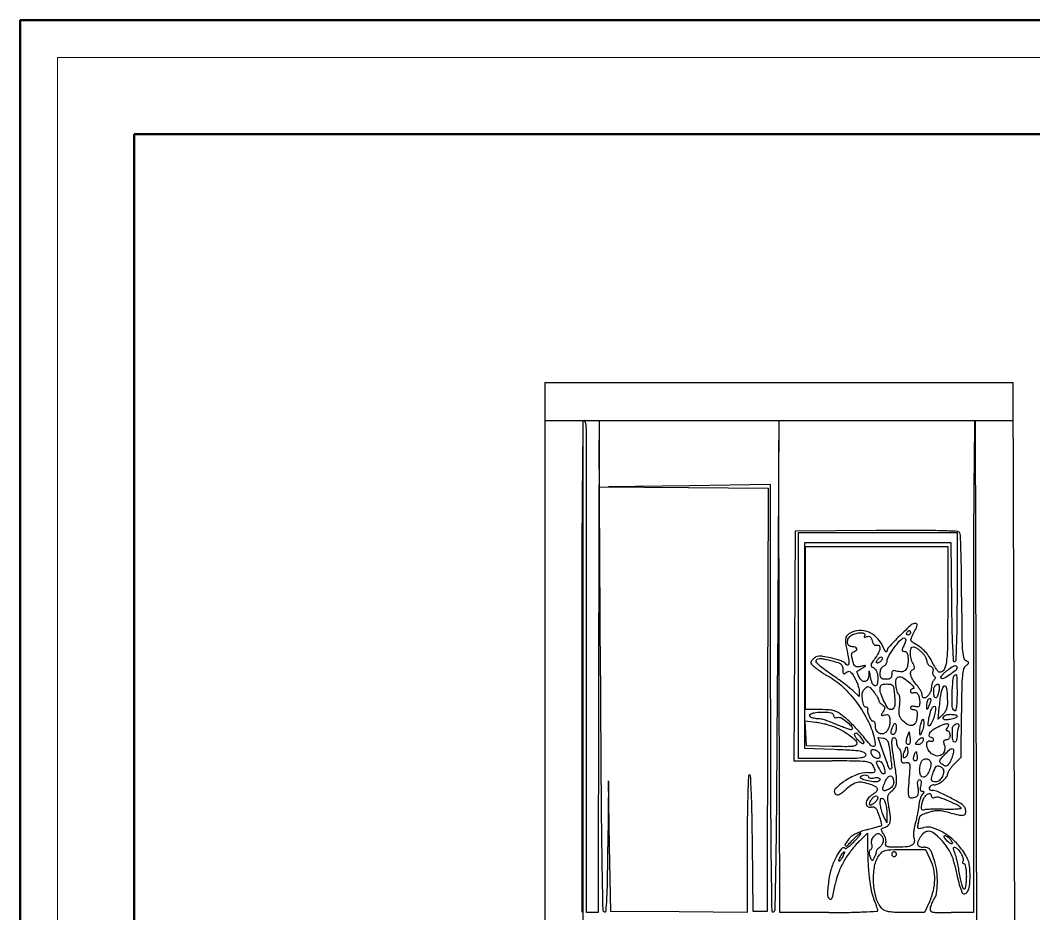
# Model space of a CAD drawing. Header units: inches. Extents: x -279 to 561, y -345 to 342.
# Drawn here: x -228.46 to -223.13, y -297.66 to -292.97 of the extents above; entities that cross this region are included whole.
import ezdxf

# ---------------------------------------------------------------- set-up
doc = ezdxf.new("R2010")
doc.units = ezdxf.units.IN
doc.header["$LTSCALE"] = 0.5
doc.header["$MEASUREMENT"] = 0
doc.layers.add('CADER', color=7, linetype='Continuous')
doc.layers.add('G-ANNO-HLIN', color=5, linetype='Continuous', lineweight=50)

msp = doc.modelspace()

# ---------------------------------------------------------------- linework, layer by layer
at = {"linetype": 'Continuous'}
for p, q in [((-225.6968, -294.8727), (-225.6968, -300.5857)), ((-225.6968, -294.8727), (-223.2346, -294.8727)), ((-223.2352, -294.8727), (-223.219, -300.3857)), ((-225.6968, -295.0727), (-223.2346, -295.0727)), ((-225.4968, -295.0778), (-225.4968, -300.3857)), ((-223.4346, -295.0727), (-223.419, -300.3857))]:
    msp.add_line(p, q, dxfattribs=at)
for p, q in [((-225.4111, -295.0727), (-225.4143, -296.4172)), ((-224.4666, -295.0727), (-224.4733, -296.4131)), ((-225.4051, -296.4131), (-225.4113, -295.1761)), ((-224.4641, -296.4172), (-224.4671, -295.1761)), ((-224.9361, -295.4151), (-225.3621, -295.4212)), ((-224.5102, -295.409), (-224.9361, -295.4151)), ((-224.5102, -296.5347), (-224.5102, -295.409)), ((-225.4101, -295.4208), (-224.9422, -295.4244)), ((-224.9422, -295.4244), (-224.5223, -295.4277)), ((-224.5223, -295.4277), (-224.5254, -296.5399)), ((-224.3815, -295.6541), (-224.3846, -296.2578)), ((-223.9533, -295.6509), (-224.3815, -295.6541)), ((-224.3846, -296.2578), (-224.3878, -296.8615)), ((-225.5031, -296.3645), (-225.5031, -297.6572)), ((-223.4437, -296.3651), (-223.4437, -297.6583)), ((-225.4788, -297.6583), (-225.4786, -296.4172)), ((-225.4143, -296.4172), (-225.4173, -297.6583)), ((-224.4611, -297.6583), (-224.4641, -296.4172)), ((-224.5254, -296.5399), (-224.5286, -297.6522)), ((-223.5073, -296.8412), (-223.506, -296.6093)), ((-223.543, -296.8768), (-223.5073, -296.8412)), ((-224.3878, -296.8615), (-224.1859, -296.8615)), ((-225.3627, -296.9657), (-225.3655, -297.313)), ((-225.3563, -297.309), (-225.3627, -296.9657)), ((-224.0412, -297.2812), (-223.9999, -297.2412)), ((-223.9999, -297.2412), (-223.9997, -297.3118)), ((-225.3499, -297.6522), (-225.3563, -297.309)), ((-224.6328, -297.2969), (-224.6328, -297.6587)), ((-224.6021, -297.6522), (-224.6054, -297.2936)), ((-224.9913, -297.6554), (-225.3499, -297.6522)), ((-224.6328, -297.6587), (-224.9913, -297.6554)), ((-224.5653, -297.6522), (-224.6021, -297.6522)), ((-224.5286, -297.6522), (-224.5653, -297.6522)), ((-225.448, -297.6583), (-225.4788, -297.6583)), ((-225.4173, -297.6583), (-225.448, -297.6583)), ((-224.2037, -297.6583), (-224.4611, -297.6583)), ((-223.4437, -297.6583), (-223.561, -297.6583))]:
    msp.add_line(p, q)
for points in [[(-223.5295, -295.9966, -0.002743), (-223.5303, -296.137, -0.006016), (-223.5328, -296.2445, -0.002041), (-223.5362, -296.3312, -0.248437), (-223.5416, -296.3404, -0.566637), (-223.5473, -296.3375, -0.003171), (-223.5514, -296.2641, -0.007136), (-223.5548, -296.1673, -0.002673), (-223.5569, -296.0316), (-223.5602, -295.7154), (-223.9463, -295.7154), (-224.3324, -295.7154), (-224.3324, -296.2548), (-224.3324, -296.7941), (-224.1732, -296.8002, -0.003629), (-224.0826, -296.8044, -0.028585), (-224.0408, -296.809, -0.072248), (-224.0189, -296.8161, -0.235735), (-224.0099, -296.8278, -0.31918), (-224.0152, -296.8395, -0.10075), (-224.0344, -296.8459, -0.028073), (-224.0771, -296.8487, -0.002507), (-224.1844, -296.8493), (-224.3631, -296.8493), (-224.3631, -296.2548), (-224.3631, -295.6602), (-223.9463, -295.6602), (-223.5295, -295.6602)], [(-223.5786, -296.0501, -0.002674), (-223.5797, -296.2564, -0.02778), (-223.5853, -296.341, -0.088036), (-223.5977, -296.3816, -0.284498), (-223.6209, -296.3956, -0.208235), (-223.6272, -296.3927, -0.026248), (-223.637, -296.3808, -0.027261), (-223.6476, -296.3646, -0.019445), (-223.6577, -296.3455, 0.033251), (-223.6757, -296.3135, 0.045905), (-223.6962, -296.2878, 0.043006), (-223.722, -296.265, 0.024787), (-223.7566, -296.2421, -0.052177), (-223.7682, -296.2334, -0.202735), (-223.7718, -296.2254, -0.114205), (-223.7696, -296.2144, -0.012047), (-223.758, -296.1906, 0.007631), (-223.7433, -296.1611, 0.072124), (-223.7391, -296.1476, 0.271436), (-223.7416, -296.1411, 0.168911), (-223.7496, -296.1383, 0.189224), (-223.7707, -296.1466, 0.007707), (-223.8308, -296.2041, 0.007968), (-223.8889, -296.2634, 0.178549), (-223.8983, -296.2851, -0.27835), (-223.9004, -296.2881, -0.321156), (-223.9037, -296.2875, -0.067413), (-223.9092, -296.2799, -0.018977), (-223.9155, -296.2669, 0.076221), (-223.9453, -296.22, 0.094432), (-223.986, -296.1882, 0.104236), (-224.0322, -296.1755, 0.113732), (-224.0781, -296.1832, 0.063634), (-224.1038, -296.1979, 0.174387), (-224.115, -296.2151, 0.101073), (-224.1159, -296.2418, 0.014224), (-224.1049, -296.2962, -0.022868), (-224.0985, -296.3314, -0.087046), (-224.0994, -296.3536, -0.457092), (-224.1064, -296.3574, -0.166744), (-224.1164, -296.3492, 0.145294), (-224.1239, -296.3425, 0.020015), (-224.1435, -296.3342, 0.021582), (-224.1681, -296.3262, 0.016742), (-224.1954, -296.3195, 0.009977), (-224.2354, -296.3119, 0.058045), (-224.2568, -296.3108, 0.105446), (-224.2717, -296.315, 0.075166), (-224.2857, -296.3253, 0.04377), (-224.2964, -296.3382, 0.231645), (-224.2978, -296.347, 0.138439), (-224.2918, -296.3563, 0.013175), (-224.2707, -296.3738, 0.010716), (-224.2551, -296.3856, 0.008216), (-224.2375, -296.3978, 0.008319), (-224.2208, -296.4087, 0.019438), (-224.2078, -296.4161, -0.071101), (-224.1297, -296.4722, -0.043398), (-224.0548, -296.5577, -0.043145), (-223.9952, -296.6558, -0.065724), (-223.9631, -296.7501, -0.058137), (-223.9607, -296.7791, -0.484629), (-223.9699, -296.7858, -0.14579), (-223.9886, -296.7741, -0.015166), (-224.022, -296.7338, 0.016676), (-224.042, -296.7099, 0.009893), (-224.0673, -296.6826, 0.009895), (-224.0936, -296.6565, 0.016773), (-224.1168, -296.6357, 0.021304), (-224.1494, -296.6107, 0.072043), (-224.1733, -296.5987, 0.065385), (-224.2009, -296.5933, 0.015489), (-224.2478, -296.5919), (-224.3263, -296.5919), (-224.3263, -296.1628), (-224.3263, -295.7338), (-223.9524, -295.7338), (-223.5786, -295.7338)], [(-224.015, -296.2017, 0.058906), (-224.0178, -296.2076, 0.355738), (-224.0166, -296.2105, 0.198101), (-224.0124, -296.2111, 0.026516), (-224.0036, -296.2082, -0.092099), (-223.9939, -296.2064, -0.167176), (-223.9863, -296.2091, -0.12459), (-223.9805, -296.2166, -0.041413), (-223.976, -296.2299, 0.045613), (-223.9717, -296.2419, 0.099469), (-223.966, -296.2499, 0.14087), (-223.9591, -296.2533, 0.139038), (-223.9513, -296.2526, -0.298469), (-223.9391, -296.2553, -0.234199), (-223.9348, -296.2685, -0.084729), (-223.943, -296.2939, -0.038849), (-223.9615, -296.3236, 0.010704), (-223.9777, -296.3465, 0.117981), (-223.9817, -296.357, 0.241989), (-223.9789, -296.3646, 0.058809), (-223.9677, -296.3727, -0.101475), (-223.9585, -296.3807, -0.071928), (-223.9517, -296.3926, -0.058145), (-223.9476, -296.4085, -0.034148), (-223.9463, -296.428, -0.057172), (-223.9499, -296.4592, -0.413099), (-223.9615, -296.4664, -0.25519), (-223.9751, -296.4544, -0.041996), (-223.9845, -296.4193, 0.001532), (-223.9894, -296.3929, 0.165569), (-223.9911, -296.3898, 0.626904), (-223.9926, -296.3904, 0.003148), (-223.9937, -296.4111, -0.096509), (-223.9994, -296.4342, -0.250131), (-224.0126, -296.4442, -0.228276), (-224.0294, -296.4391, -0.085051), (-224.0449, -296.4192, -0.016571), (-224.0499, -296.4092, -0.025751), (-224.0534, -296.4002, -0.023317), (-224.0555, -296.3929, -0.287869), (-224.0546, -296.3904, -0.026218), (-224.0518, -296.3884, -0.002187), (-224.0445, -296.3837, -0.002911), (-224.0357, -296.3782, -0.002243), (-224.026, -296.3722, 0.004258), (-224.0108, -296.3629, 0.500266), (-224.0106, -296.3609, 0.23493), (-224.0136, -296.3601, 0.002502), (-224.0348, -296.3644, -0.040081), (-224.0537, -296.3669, -0.174794), (-224.0643, -296.3636, -0.143873), (-224.0716, -296.3539, -0.024401), (-224.0786, -296.3315, -0.019984), (-224.083, -296.3119, -0.077014), (-224.0833, -296.2995, -0.146381), (-224.0799, -296.2918, -0.156366), (-224.0729, -296.2876, 0.111982), (-224.06, -296.2812, 0.305395), (-224.0572, -296.2719, 0.234839), (-224.065, -296.2637, 0.087294), (-224.0811, -296.2609, -0.194585), (-224.098, -296.2541, -0.190064), (-224.1056, -296.2373, -0.149405), (-224.1004, -296.2166, -0.125889), (-224.0842, -296.2006, -0.069876), (-224.0602, -296.1908, -0.066166), (-224.034, -296.1877, -0.123183), (-224.0175, -296.1921, -0.428166)], [(-223.7992, -296.2249, -0.063338), (-223.8001, -296.2315, -0.019816), (-223.8029, -296.2411, -0.01945), (-223.807, -296.2517, -0.020338), (-223.8119, -296.2617, 0.024808), (-223.8177, -296.2739, 0.1627), (-223.8181, -296.2805, 0.26886), (-223.8145, -296.2842, 0.06691), (-223.8058, -296.2854, -0.166388), (-223.7971, -296.2884, -0.134723), (-223.7912, -296.2962, -0.073107), (-223.7879, -296.3105, -0.020931), (-223.787, -296.3331, -0.058429), (-223.7907, -296.3655, -0.154079), (-223.8026, -296.3853, -0.17764), (-223.8223, -296.393, -0.082674), (-223.85, -296.3891, 0.054877), (-223.861, -296.3868, 0.192191), (-223.8678, -296.3889, 0.179631), (-223.8716, -296.3952, 0.047134), (-223.8728, -296.4072, -0.070304), (-223.8745, -296.4192, -0.1509), (-223.8795, -296.4269, -0.128598), (-223.8887, -296.4312, -0.044874), (-223.9034, -296.4325, -0.045625), (-223.919, -296.4311, -0.153505), (-223.928, -296.4263, -0.151722), (-223.9326, -296.4173, -0.044245), (-223.9341, -296.4015, -0.055002), (-223.9327, -296.3891, -0.057561), (-223.9287, -296.3775, -0.06413), (-223.9227, -296.3684, -0.125259), (-223.9157, -296.3634, 0.089693), (-223.9086, -296.3591, 0.066609), (-223.9027, -296.3522, 0.065485), (-223.8987, -296.3439, 0.079911), (-223.8973, -296.3354, -0.104707), (-223.8949, -296.3241, -0.020501), (-223.8857, -296.3055, -0.020939), (-223.873, -296.2843, -0.018061), (-223.8579, -296.2631, -0.014495), (-223.8316, -296.231, -0.070217), (-223.8139, -296.2155, -0.300985), (-223.8042, -296.2156, -0.249621)], [(-223.7747, -296.1873, -0.105053), (-223.7757, -296.192, -0.099167), (-223.7785, -296.196, -0.09642), (-223.7827, -296.1987, -0.093332), (-223.7877, -296.1996, -0.108972), (-223.792, -296.1986, -0.182303), (-223.7946, -296.196, -0.161196), (-223.795, -296.192, -0.082592), (-223.7931, -296.1873, -0.029505), (-223.7898, -296.1827, -0.035638), (-223.7861, -296.1787, -0.038439), (-223.7827, -296.1759, -0.151918), (-223.7801, -296.1751, -0.210953), (-223.778, -296.176, -0.081139), (-223.7763, -296.1787, -0.061769), (-223.7751, -296.1827, -0.042167)], [(-223.7173, -296.2875, -0.035453), (-223.7064, -296.2993, -0.034633), (-223.6972, -296.3126, -0.036701), (-223.6909, -296.3253, -0.097718), (-223.6889, -296.3353, 0.084652), (-223.6874, -296.3439, 0.066148), (-223.6831, -296.3524, 0.066158), (-223.6767, -296.3594, 0.084735), (-223.6692, -296.3639, -0.08779), (-223.6622, -296.3681, -0.097329), (-223.6573, -296.3744, -0.102103), (-223.6553, -296.3818, -0.106762), (-223.6564, -296.3893, 0.073213), (-223.6581, -296.3967, 0.075104), (-223.6575, -296.4043, 0.081796), (-223.6549, -296.4107, 0.116773), (-223.6505, -296.4151, -0.088431), (-223.6456, -296.4195, -0.174135), (-223.644, -296.4243, -0.140218), (-223.6458, -296.4299, -0.050781), (-223.651, -296.4363, 0.07595), (-223.6562, -296.4433, 0.038383), (-223.6605, -296.4533, 0.037001), (-223.6634, -296.4646, 0.045228), (-223.6644, -296.4754, -0.084941), (-223.6676, -296.4944, -0.069912), (-223.6771, -296.5127, -0.076569), (-223.6901, -296.526, -0.163169), (-223.7036, -296.5306, -0.173049), (-223.7073, -296.5292, -0.093601), (-223.7105, -296.5254, -0.073954), (-223.7127, -296.5198, -0.054252), (-223.7134, -296.5131, 0.105371), (-223.7153, -296.5041, 0.024333), (-223.7224, -296.4901, 0.02408), (-223.7323, -296.4745, 0.021493), (-223.7441, -296.4593, -0.037273), (-223.7638, -296.4319, -0.085584), (-223.7732, -296.4083, -0.150548), (-223.7717, -296.3911, -0.218459), (-223.7607, -296.3808, 0.129867), (-223.755, -296.3771, 0.185192), (-223.7528, -296.3715, 0.099357), (-223.7545, -296.363, 0.023822), (-223.7607, -296.35, -0.066279), (-223.7709, -296.3228, -0.058183), (-223.7742, -296.2926, -0.071317), (-223.7707, -296.2687, -0.331448), (-223.7602, -296.2609, -0.112596), (-223.7527, -296.2626, -0.026854), (-223.7416, -296.2687, -0.026266), (-223.7292, -296.2773, -0.02332)], [(-224.1846, -296.3359, -0.017884), (-224.155, -296.3445, -0.091713), (-224.1401, -296.3527, -0.148345), (-224.1327, -296.3636, -0.074558), (-224.1302, -296.3803, 0.017198), (-224.1296, -296.3967, 0.196927), (-224.1268, -296.4024, 0.32613), (-224.1218, -296.4029, 0.039012), (-224.1123, -296.3961, -0.105007), (-224.102, -296.3907, -0.208154), (-224.093, -296.392, -0.102495), (-224.0834, -296.4009, -0.017022), (-224.0694, -296.4222, -0.028148), (-224.0599, -296.4401, -0.02388), (-224.0518, -296.4599, -0.024567), (-224.0462, -296.4787, -0.059985), (-224.0444, -296.493), (-224.0444, -296.5229), (-224.0781, -296.4915, 0.017619), (-224.0954, -296.4765, 0.006591), (-224.1207, -296.4567, 0.006521), (-224.1489, -296.4357, 0.007859), (-224.1759, -296.4168, -0.008533), (-224.2253, -296.3822, -0.031379), (-224.2546, -296.3578, -0.055023), (-224.2695, -296.3404, -0.359906), (-224.2685, -296.3298, -0.130782), (-224.259, -296.3242, -0.084731), (-224.2462, -296.323, -0.03784), (-224.2255, -296.3261, -0.005624)], [(-223.9274, -296.3336, -0.0641), (-223.9315, -296.3386, -0.051744), (-223.937, -296.3429, -0.053409), (-223.9429, -296.3457, -0.085443), (-223.9485, -296.3467, -0.176123), (-223.9526, -296.3452, -0.256649), (-223.954, -296.3417, -0.110288), (-223.9518, -296.3359, -0.030483), (-223.9461, -296.328, -0.055352), (-223.9345, -296.3169, -0.241841), (-223.9255, -296.3152, -0.400869), (-223.9221, -296.3211, -0.076926)], [(-223.5295, -296.3704, -0.223086), (-223.5366, -296.3854, -0.024966), (-223.5675, -296.4085, -0.023314), (-223.6003, -296.4285, -0.334077), (-223.613, -296.4266, -0.315779), (-223.6139, -296.4214, -0.049202), (-223.6082, -296.4119, -0.039884), (-223.5982, -296.4005, -0.024067), (-223.5847, -296.3886, -0.014968), (-223.5587, -296.369, -0.074522), (-223.5424, -296.3608, -0.245986), (-223.5336, -296.3622, -0.235314)], [(-223.7784, -296.4505, -0.021402), (-223.7663, -296.4622, -0.051802), (-223.7587, -296.472, -0.128635), (-223.7567, -296.4783, -0.419982), (-223.7594, -296.4811, 0.086797), (-223.7652, -296.4823, 0.092057), (-223.7702, -296.4854, 0.097456), (-223.7735, -296.4899, 0.111309), (-223.7747, -296.4951, 0.147775), (-223.7733, -296.4997, 0.152599), (-223.7696, -296.5027, 0.117411), (-223.764, -296.5035, 0.069392), (-223.7573, -296.502, -0.205775), (-223.7448, -296.5025, -0.15295), (-223.7345, -296.5121, -0.089842), (-223.7278, -296.531, -0.040005), (-223.7257, -296.5575, -0.052221), (-223.7269, -296.5693, -0.180633), (-223.731, -296.5757, -0.177498), (-223.7382, -296.5779, -0.050137), (-223.7502, -296.576, 0.040966), (-223.7596, -296.5744, 0.070464), (-223.7675, -296.5748, 0.106581), (-223.7728, -296.577, 0.24384), (-223.7747, -296.5807, 0.168393), (-223.7732, -296.585, 0.094801), (-223.7691, -296.5886, 0.075519), (-223.7629, -296.591, 0.056035), (-223.7555, -296.5919, -0.135908), (-223.7468, -296.5943, -0.167145), (-223.7415, -296.6007, -0.092264), (-223.7393, -296.6124, -0.024097), (-223.7402, -296.6316, -0.084116), (-223.748, -296.6606, -0.217565), (-223.7641, -296.6744, -0.19853), (-223.7862, -296.6719, -0.070949), (-223.8122, -296.6524, -0.047036), (-223.8256, -296.6362, -0.089896), (-223.8325, -296.6207, -0.072035), (-223.8343, -296.6016, -0.02184), (-223.8316, -296.5725, 0.019822), (-223.8296, -296.5517, 0.028083), (-223.8296, -296.5331, 0.027325), (-223.8312, -296.5184, 0.216433), (-223.8349, -296.5128, -0.153013), (-223.8394, -296.5077, -0.026163), (-223.8439, -296.4956, -0.026418), (-223.8479, -296.4802, -0.020849), (-223.8506, -296.4633, -0.080329), (-223.8492, -296.4326, -0.306947), (-223.8362, -296.4199, -0.188577), (-223.8129, -296.4245, -0.037789)], [(-223.5295, -296.5068, -0.008832), (-223.5303, -296.5485, -0.024571), (-223.5327, -296.5777, -0.03484), (-223.5365, -296.5959, -0.499027), (-223.5418, -296.598, -0.252281), (-223.5551, -296.5748, -0.017929), (-223.5546, -296.4978, -0.016813), (-223.5487, -296.4215, -0.382285), (-223.5336, -296.408, -0.400218), (-223.532, -296.4096, -0.001671), (-223.5307, -296.437, -0.006458), (-223.5298, -296.4689, -0.003876)], [(-223.9645, -296.5017, -0.014837), (-223.9552, -296.5149, -0.018202), (-223.9473, -296.5278, -0.016863), (-223.9416, -296.539, -0.111593), (-223.9402, -296.5451, 0.126452), (-223.9389, -296.5501, 0.046367), (-223.9348, -296.5561, 0.042281), (-223.9288, -296.5622, 0.039234), (-223.9218, -296.5674, -0.060586), (-223.9132, -296.5743, -0.167595), (-223.9099, -296.5813, -0.133391), (-223.9113, -296.5898, -0.033089), (-223.918, -296.6024, 0.013602), (-223.9259, -296.616, 0.252136), (-223.9259, -296.6208, 0.32607), (-223.9221, -296.6227, 0.019518), (-223.9088, -296.6197, -0.056351), (-223.8977, -296.6181, -0.154755), (-223.8902, -296.6203, -0.165629), (-223.8856, -296.6262, -0.066929), (-223.8836, -296.6364, -0.02551), (-223.8832, -296.6622, -0.059126), (-223.8863, -296.6814, -0.071794), (-223.8932, -296.6969, -0.056022), (-223.9047, -296.7114, -0.167203), (-223.9217, -296.7197, -0.177206), (-223.9398, -296.7155, -0.143681), (-223.9536, -296.6993, -0.10568), (-223.9586, -296.6762, 0.047701), (-223.9594, -296.6674, 0.067693), (-223.9619, -296.6599, 0.087863), (-223.9656, -296.6549, 0.192119), (-223.97, -296.6531, -0.262145), (-223.9792, -296.648, -0.03449), (-223.9899, -296.6272, -0.03778), (-223.9978, -296.6044, -0.129366), (-223.9978, -296.5888, 0.124107), (-223.9977, -296.5853, 0.133544), (-223.9994, -296.5823, 0.117927), (-224.0025, -296.5803, 0.083842), (-224.0066, -296.5796, -0.317543), (-224.0189, -296.5709, -0.050831), (-224.0263, -296.5407, -0.050029), (-224.0275, -296.5075, -0.158952), (-224.0194, -296.4872, -0.050606), (-224.0055, -296.4735, -0.238095), (-223.9949, -296.4712, -0.149969), (-223.9834, -296.4783, -0.018024)], [(-223.8586, -296.512, -0.011782), (-223.8563, -296.5539, -0.066648), (-223.8585, -296.5761, -0.161103), (-223.8655, -296.5874, -0.176272), (-223.8776, -296.5919, -0.251861), (-223.8925, -296.5839, -0.028192), (-223.9125, -296.5495, -0.033503), (-223.929, -296.5111, -0.084494), (-223.9341, -296.4811, -0.083239), (-223.9321, -296.4695, -0.162076), (-223.9265, -296.4622, -0.116471), (-223.916, -296.4582, -0.033036), (-223.8985, -296.457, -0.043795), (-223.8778, -296.4588, -0.194277), (-223.8676, -296.4652, -0.123913), (-223.8622, -296.4787, -0.01392)], [(-223.625, -296.4938, -0.027258), (-223.6278, -296.5079, -0.04044), (-223.632, -296.5198, -0.047041), (-223.6367, -296.5282, -0.246404), (-223.6412, -296.5306, -0.349591), (-223.6489, -296.5245, -0.046123), (-223.6519, -296.5024, -0.045714), (-223.6507, -296.4787, -0.162371), (-223.6439, -296.4652, -0.090364), (-223.6331, -296.4577, -0.367968), (-223.6261, -296.4598, -0.157424), (-223.6229, -296.4711, -0.026634)], [(-223.6028, -296.6161), (-223.6282, -296.6415), (-223.6227, -296.583, -0.015562), (-223.6131, -296.5058, -0.097976), (-223.5995, -296.4688, -0.664946), (-223.5879, -296.4706, -0.0496), (-223.5812, -296.5147, -0.012718), (-223.5802, -296.5563, -0.052252), (-223.5829, -296.5813, -0.080748), (-223.5899, -296.5994, -0.063444)], [(-223.6756, -296.5686, -0.003275), (-223.6832, -296.5872, -0.22385), (-223.6856, -296.5895, -0.486584), (-223.6874, -296.5882, -0.006314), (-223.6881, -296.5724, -0.029905), (-223.6878, -296.5621, -0.031707), (-223.6863, -296.552, -0.033456), (-223.6838, -296.5436, -0.10935), (-223.6807, -296.5387, -0.130092), (-223.6727, -296.5341, -0.443236), (-223.6682, -296.5369, -0.113243), (-223.6688, -296.5489, -0.024839)], [(-223.6521, -296.6347, -0.019666), (-223.6582, -296.6511, -0.028827), (-223.665, -296.665, -0.028205), (-223.6716, -296.6753, -0.240825), (-223.6763, -296.6777, -0.446601), (-223.682, -296.6713, -0.01925), (-223.677, -296.6378, -0.026614), (-223.6685, -296.6027, -0.065305), (-223.6576, -296.5786, -0.242983), (-223.6487, -296.5732, -0.404097), (-223.6425, -296.5785, -0.073637), (-223.6437, -296.6028, -0.030808)], [(-224.1792, -296.6214, 0.118509), (-224.1776, -296.6279, 0.153681), (-224.1733, -296.6324, 0.123418), (-224.1664, -296.6341, 0.063485), (-224.1575, -296.6329, -0.203557), (-224.1376, -296.6358, -0.039641), (-224.1075, -296.6576, -0.040624), (-224.0827, -296.6825, -0.390117), (-224.0833, -296.6962, -0.270308), (-224.0884, -296.6975, -0.010227), (-224.1082, -296.6916, -0.015953), (-224.1321, -296.683, -0.010269), (-224.1593, -296.6717, 0.01119), (-224.1877, -296.6599, 0.012799), (-224.2153, -296.6499, 0.011986), (-224.239, -296.6427, 0.06823), (-224.2521, -296.6409, -0.027324), (-224.2625, -296.6403, -0.017154), (-224.2745, -296.6386, -0.017211), (-224.2862, -296.6361, -0.029932), (-224.2957, -296.6331, -0.261316), (-224.3035, -296.6236, -0.346095), (-224.2985, -296.6141, -0.076663), (-224.2714, -296.6067, -0.027596), (-224.2313, -296.6043, -0.019014), (-224.2072, -296.6051, -0.061044), (-224.1915, -296.6082, -0.112351), (-224.1825, -296.6136, -0.204519)], [(-223.7122, -296.7029, -0.002686), (-223.7202, -296.7227, -0.235684), (-223.7225, -296.7247, -0.475815), (-223.7242, -296.7234, -0.004817), (-223.7249, -296.7062, -0.029109), (-223.7245, -296.6944, -0.018912), (-223.7228, -296.6809, -0.019025), (-223.7202, -296.6677, -0.033968), (-223.7168, -296.6572, -0.010469), (-223.7118, -296.6451, -0.228888), (-223.7089, -296.6427, -0.406466), (-223.7065, -296.6441, -0.020167), (-223.7041, -296.6539, -0.064779), (-223.7035, -296.6633, -0.026025), (-223.7049, -296.6762, -0.025223), (-223.7079, -296.6901, -0.029103)], [(-223.5295, -296.6272, -0.246404), (-223.5319, -296.6318, -0.047041), (-223.5403, -296.6365, -0.04044), (-223.5522, -296.6406, -0.027258), (-223.5663, -296.6435, -0.026634), (-223.589, -296.6456, -0.157424), (-223.6003, -296.6424, -0.367968), (-223.6024, -296.6353, -0.090364), (-223.5949, -296.6245, -0.162371), (-223.5814, -296.6178, -0.045714), (-223.5577, -296.6166, -0.046123), (-223.5356, -296.6196, -0.349591)], [(-224.174, -296.6826, -0.027163), (-224.1296, -296.7041, -0.035052), (-224.0915, -296.7287, -0.037133), (-224.064, -296.7527, -0.196933), (-224.0566, -296.7708, -0.30418), (-224.0627, -296.78, -0.07015), (-224.0816, -296.7848, -0.029444), (-224.1173, -296.7866, -0.00454), (-224.1884, -296.7853), (-224.3202, -296.7819), (-224.3239, -296.7161), (-224.3277, -296.6504), (-224.2735, -296.6571, -0.019713), (-224.2494, -296.661, -0.01269), (-224.2219, -296.6673, -0.012757), (-224.1953, -296.6749, -0.023327)], [(-223.8533, -296.7098, -0.064943), (-223.8568, -296.7163, -0.095737), (-223.8615, -296.7208, -0.122423), (-223.8667, -296.7225, -0.158688), (-223.8715, -296.7213, -0.203552), (-223.875, -296.7164, -0.073497), (-223.8756, -296.7078, -0.055321), (-223.8734, -296.6966, -0.033648), (-223.8685, -296.6839, -0.016045), (-223.8616, -296.6701, -0.127777), (-223.8567, -296.6649, -0.411756), (-223.853, -296.6658, -0.08984), (-223.8503, -296.6724, -0.045329), (-223.8492, -296.681, -0.027877), (-223.8495, -296.6912, -0.027831), (-223.8508, -296.7014, -0.043938)], [(-223.5786, -296.6838, 0.024942), (-223.5849, -296.6923, 0.128583), (-223.5868, -296.6978, 0.300026), (-223.5851, -296.7009, 0.122183), (-223.5801, -296.7022, -0.173281), (-223.5748, -296.7041, -0.093538), (-223.5704, -296.7094, -0.073876), (-223.5673, -296.7173, -0.054166), (-223.5663, -296.7267, -0.071853), (-223.5677, -296.7365, -0.097797), (-223.5718, -296.7443, -0.110377), (-223.5782, -296.7494, -0.114041), (-223.586, -296.7512, 0.076446), (-223.5942, -296.7525, 0.184145), (-223.5989, -296.7562, 0.16675), (-223.6002, -296.7624, 0.060743), (-223.598, -296.7713, -0.135573), (-223.5947, -296.8055, -0.208744), (-223.6108, -296.83, -0.208512), (-223.6397, -296.8347, -0.135361), (-223.6696, -296.8178, -0.091727), (-223.6838, -296.7972, -0.101703), (-223.689, -296.7736, -0.191754), (-223.6833, -296.7586, -0.307552), (-223.6705, -296.7556, 0.055937), (-223.6635, -296.7575, 0.100118), (-223.6575, -296.7571, 0.147206), (-223.6536, -296.7548, 0.184534), (-223.6521, -296.7508, 0.102345), (-223.6531, -296.7463, 0.098664), (-223.6557, -296.7424, 0.097132), (-223.6597, -296.7399, 0.095827), (-223.6644, -296.739, -0.283205), (-223.6749, -296.7324, -0.240484), (-223.6749, -296.7191, -0.09964), (-223.6602, -296.7009, -0.059675), (-223.6368, -296.6856, -0.019488), (-223.6018, -296.67, -0.087467), (-223.58, -296.6655, -0.430878), (-223.5739, -296.6715, -0.168376)], [(-223.5221, -296.6848, 0.037334), (-223.525, -296.6943, 0.016637), (-223.5274, -296.7072, 0.016361), (-223.529, -296.7211, 0.021293), (-223.5295, -296.7338, -0.03946), (-223.5304, -296.7452, -0.058656), (-223.5331, -296.7548, -0.077138), (-223.5371, -296.7613, -0.22119), (-223.5418, -296.7635, -0.368378), (-223.5504, -296.7561, -0.028398), (-223.5538, -296.7234, -0.030871), (-223.5532, -296.6895, -0.178711), (-223.5459, -296.6736, -0.090692), (-223.535, -296.666, -0.219506), (-223.5254, -296.6661, -0.265583), (-223.5205, -296.6731, -0.11504)], [(-224.0369, -296.7359, -0.024098), (-224.0222, -296.7574, -0.225534), (-224.021, -296.7683, -0.489725), (-224.0275, -296.7705, -0.037624), (-224.0444, -296.7573, -0.035581), (-224.0593, -296.7418, -0.080748), (-224.0676, -296.7277, -0.195926), (-224.0674, -296.7186, -0.300475), (-224.061, -296.7144, -0.155757), (-224.057, -296.7157, -0.027186), (-224.0507, -296.7207, -0.027231), (-224.0437, -296.7277, -0.021457)], [(-223.8818, -296.8186, -0.003426), (-223.8726, -296.8956, -0.340781), (-223.8779, -296.9044, -0.418234), (-223.8862, -296.9007, -0.003761), (-223.9118, -296.8302), (-223.9447, -296.7375), (-223.9179, -296.7413, -0.112809), (-223.9036, -296.7468, -0.136738), (-223.8943, -296.7576, -0.066501), (-223.8879, -296.778, -0.011158)], [(-223.8482, -296.7627, 0.046881), (-223.8473, -296.7724, 0.046318), (-223.8446, -296.7818, 0.050262), (-223.8407, -296.7895, 0.111412), (-223.836, -296.7941, -0.149842), (-223.8313, -296.7995, -0.039183), (-223.8273, -296.8105, -0.036208), (-223.8246, -296.8243, -0.030225), (-223.8237, -296.8392, 0.021864), (-223.8228, -296.8594, 0.14737), (-223.8192, -296.8685, 0.231876), (-223.812, -296.8719, 0.060691), (-223.799, -296.8702, -0.141518), (-223.7857, -296.8705, -0.277452), (-223.7789, -296.8782, -0.062461), (-223.7777, -296.8989, -0.003837), (-223.7824, -296.9607, 0.008093), (-223.7867, -297.0252, 0.109368), (-223.7828, -297.0484, 0.3232), (-223.7707, -297.056, 0.075614), (-223.746, -297.0506, 0.126908), (-223.7378, -297.0448, 0.117044), (-223.7332, -297.0356, 0.074172), (-223.732, -297.0218, 0.024538), (-223.7343, -297.0015, -0.022419), (-223.7365, -296.9833, -0.060888), (-223.7358, -296.9703, -0.109846), (-223.7326, -296.9625, -0.245016), (-223.727, -296.9596, -0.203371), (-223.7217, -296.9618, -0.141495), (-223.7187, -296.9677, -0.081051), (-223.7182, -296.9772, -0.032115), (-223.7206, -296.9902, 0.031264), (-223.7231, -297.0037, 0.089668), (-223.7226, -297.0132, 0.159465), (-223.7191, -297.0187, 0.177178), (-223.7132, -297.0209, -0.06661), (-223.7066, -297.0218, -0.324471), (-223.7044, -297.0245, -0.165881), (-223.7058, -297.0294, -0.021234), (-223.7124, -297.038, 0.07178), (-223.7181, -297.0474, 0.025616), (-223.7236, -297.0622, 0.024797), (-223.728, -297.0793, 0.026795), (-223.7306, -297.0963, -0.016821), (-223.7332, -297.1158, -0.007787), (-223.7378, -297.141, -0.007703), (-223.7434, -297.1673, -0.010623), (-223.7494, -297.1907, 0.017911), (-223.7545, -297.2124, 0.020555), (-223.7578, -297.2334, 0.020158), (-223.7592, -297.2513, 0.100588), (-223.7575, -297.2612, -0.115359), (-223.7541, -297.2862, -0.226615), (-223.7641, -297.3031, -0.120717), (-223.7904, -297.3125, -0.026468), (-223.8386, -297.3151, -0.007583), (-223.8798, -297.3145, -0.066651), (-223.8977, -297.3115, -0.232413), (-223.9045, -297.3051, -0.183836), (-223.9044, -297.295, 0.100027), (-223.9028, -297.2852, 0.046632), (-223.9044, -297.2725, 0.04365), (-223.9087, -297.259, 0.04673), (-223.9152, -297.2467, -0.015615), (-223.9256, -297.2297, -0.163863), (-223.9271, -297.2218, -0.249424), (-223.9232, -297.2163, -0.038425), (-223.9105, -297.2112, 0.10824), (-223.8913, -297.2001, 0.154625), (-223.8815, -297.1832, 0.083135), (-223.88, -297.1556, 0.016641), (-223.8872, -297.1067, -0.010712), (-223.8935, -297.0674, -0.075193), (-223.8933, -297.0481, -0.131718), (-223.8872, -297.0347, -0.059428), (-223.8732, -297.0212, 0.094087), (-223.8556, -297.0018, 0.11462), (-223.8478, -296.9786, 0.054294), (-223.8484, -296.9421, 0.007702), (-223.8589, -296.8677, -0.004515), (-223.8692, -296.7977, -0.031066), (-223.8717, -296.7631, -0.0821), (-223.869, -296.7451, -0.324689), (-223.8605, -296.739, -0.186414), (-223.8558, -296.7408, -0.089706), (-223.8518, -296.7459, -0.069539), (-223.8491, -296.7536, -0.049547)], [(-223.7798, -296.7727, -0.229376), (-223.7883, -296.7757, -0.29236), (-223.7946, -296.7705, -0.111582), (-223.796, -296.7557, -0.051336), (-223.7916, -296.7368), (-223.7817, -296.7083), (-223.7772, -296.7369, -0.025908), (-223.776, -296.7484, -0.031372), (-223.7761, -296.7593, -0.032832), (-223.7774, -296.7681, -0.146315)], [(-223.709, -296.7573, -0.080255), (-223.7131, -296.7644, -0.06554), (-223.7194, -296.7703, -0.066583), (-223.727, -296.7744, -0.089319), (-223.7346, -296.7757, -0.040905), (-223.7437, -296.775, -0.317246), (-223.7466, -296.7721, -0.200989), (-223.7455, -296.7672, -0.019452), (-223.7379, -296.7573, -0.030499), (-223.7313, -296.7503, -0.033474), (-223.7241, -296.7444, -0.035603), (-223.7173, -296.7402, -0.120558), (-223.7123, -296.739, -0.21403), (-223.7089, -296.7405, -0.138104), (-223.707, -296.7444, -0.088276), (-223.707, -296.7503, -0.048206)], [(-223.9361, -296.8291, -0.055897), (-223.9353, -296.8393, -0.190324), (-223.938, -296.8454, -0.190324), (-223.944, -296.848, -0.055897), (-223.9542, -296.8472, -0.083965), (-223.9631, -296.8439, -0.065109), (-223.9714, -296.8375, -0.065109), (-223.9777, -296.8293, -0.083965), (-223.981, -296.8204, -0.055897), (-223.9818, -296.8102, -0.190324), (-223.9792, -296.8041, -0.190324), (-223.9731, -296.8015, -0.055897), (-223.9629, -296.8023, -0.083965), (-223.954, -296.8057, -0.065109), (-223.9458, -296.812, -0.065109), (-223.9395, -296.8202, -0.083965)], [(-223.7981, -296.8408, -0.15542), (-223.8066, -296.8452, -0.427099), (-223.8115, -296.8416, -0.101037), (-223.8104, -296.8272, -0.024204), (-223.8026, -296.8043, -0.005127), (-223.7967, -296.7896, -0.308761), (-223.7944, -296.7881, -0.344455), (-223.7924, -296.7897, -0.005771), (-223.7892, -296.8046, -0.060333), (-223.7885, -296.8143, -0.049282), (-223.7899, -296.8246, -0.051102), (-223.7933, -296.834, -0.085617)], [(-223.551, -296.8278, -0.024299), (-223.5546, -296.8399, -0.016273), (-223.5599, -296.8533, -0.016407), (-223.5658, -296.8659, -0.030815), (-223.5716, -296.8756, -0.044137), (-223.5797, -296.8856, -0.167721), (-223.5867, -296.8891, -0.155886), (-223.5948, -296.8877, -0.036685), (-223.6065, -296.8804, -0.060833), (-223.6174, -296.8702, -0.236958), (-223.6194, -296.8615, -0.11575), (-223.6139, -296.8506, -0.010895), (-223.594, -296.8277, -0.021108), (-223.5688, -296.8023, -0.189858), (-223.5545, -296.7967, -0.424328), (-223.5476, -296.8039, -0.051888)], [(-223.743, -296.8584, -0.196036), (-223.751, -296.8618, -0.314698), (-223.7568, -296.8578, -0.128559), (-223.7582, -296.8455, -0.056398), (-223.7539, -296.8296, -0.005261), (-223.7478, -296.8146, -0.286752), (-223.7454, -296.8129, -0.36589), (-223.7434, -296.8145, -0.006855), (-223.7403, -296.8288, -0.034132), (-223.7391, -296.8379, -0.038293), (-223.7392, -296.8467, -0.04166), (-223.7405, -296.8541, -0.132742)], [(-223.6696, -296.8655, -0.140661), (-223.6677, -296.8874, -0.059034), (-223.6768, -296.9158, -0.060378), (-223.6915, -296.9399, -0.229177), (-223.707, -296.9473, -0.268263), (-223.7186, -296.9406, -0.095387), (-223.7251, -296.9218, -0.069989), (-223.7252, -296.8957, -0.057297), (-223.7182, -296.8687, -0.135603), (-223.7085, -296.8555, -0.151451), (-223.6938, -296.8499, -0.162256), (-223.6792, -296.8537, -0.157534)], [(-223.9144, -296.8927, -0.027194), (-223.9088, -296.9216, -0.378646), (-223.9142, -296.9297, -0.324372), (-223.9242, -296.9259, -0.024753), (-223.9396, -296.8994, -0.009378), (-223.9504, -296.8775, -0.102797), (-223.9527, -296.868, -0.313637), (-223.9496, -296.8633, -0.096575), (-223.9407, -296.8615, -0.147476), (-223.9331, -296.8638, -0.071352), (-223.9254, -296.8707, -0.061248), (-223.9188, -296.8808, -0.052448)], [(-223.6065, -296.8998, -0.212748), (-223.5995, -296.9182, -0.101086), (-223.606, -296.9431, -0.097174), (-223.6221, -296.9643, -0.183843), (-223.6418, -296.9719, -0.091489), (-223.6566, -296.9691, -0.258913), (-223.6631, -296.9614, -0.122219), (-223.6623, -296.9466, -0.017331), (-223.6524, -296.9175, -0.038163), (-223.6426, -296.8965, -0.173579), (-223.6325, -296.8878, -0.225764), (-223.621, -296.8887, -0.066263)], [(-223.9953, -296.9456, 0.285831), (-223.9931, -296.9493, 0.076393), (-223.9863, -296.9514, 0.053628), (-223.9764, -296.9518, 0.031701), (-223.9647, -296.9503, -0.037491), (-223.9525, -296.9489, -0.072403), (-223.9427, -296.95, -0.112088), (-223.9364, -296.9532, -0.222095), (-223.9341, -296.9582, -0.235299), (-223.9384, -296.9669, -0.141472), (-223.9495, -296.9711, -0.05822), (-223.9702, -296.9705, -0.01226), (-224.0059, -296.9642, -0.029113), (-224.02, -296.9605, -0.053848), (-224.0308, -296.9557, -0.084719), (-224.037, -296.9505, -0.325104), (-224.0373, -296.9458, -0.165039), (-224.028, -296.9381, -0.089746), (-224.0131, -296.9354, -0.108228), (-224.0002, -296.9381, -0.294198)], [(-223.8628, -296.9689, -0.080077), (-223.863, -296.9808, -0.085399), (-223.8669, -296.9917, -0.080384), (-223.8745, -297.0011, -0.061267), (-223.8853, -297.0088, -0.04475), (-223.9075, -297.0182, -0.344462), (-223.9174, -297.0146, -0.22198), (-223.919, -297.0014, -0.024842), (-223.9079, -296.9725, -0.047157), (-223.8942, -296.9481, -0.225057), (-223.8806, -296.9403, -0.313648), (-223.8694, -296.9468, -0.072272)], [(-223.9463, -297.0552, -0.154546), (-223.9497, -297.0661, -0.044413), (-223.9613, -297.0797, -0.044465), (-223.975, -297.091, -0.151695), (-223.986, -297.0944, -0.319717), (-223.9888, -297.0924, -0.112993), (-223.9893, -297.0872, -0.062612), (-223.9874, -297.0793, -0.031065), (-223.9831, -297.0699, -0.0645), (-223.9724, -297.055, -0.110762), (-223.9598, -297.0464, -0.243317), (-223.9506, -297.0472, -0.254434)], [(-223.905, -297.0852, -0.026992), (-223.9022, -297.0984, -0.013066), (-223.9, -297.1155, -0.012917), (-223.8987, -297.1335, -0.018123), (-223.8984, -297.1496), (-223.8993, -297.1864), (-223.9161, -297.1496, -0.039524), (-223.9275, -297.1184, -0.048572), (-223.9329, -297.0879, -0.062403), (-223.9318, -297.0649, -0.364676), (-223.9232, -297.0577, -0.195004), (-223.9185, -297.0596, -0.054218), (-223.9134, -297.0658, -0.046111), (-223.9086, -297.0747, -0.034423)], [(-223.6644, -297.0467, 0.17235), (-223.6628, -297.0512, 0.149875), (-223.6586, -297.0541, 0.105519), (-223.6522, -297.0546, 0.059801), (-223.6446, -297.0527, -0.175139), (-223.6232, -297.0523, -0.01752), (-223.5747, -297.0706, -0.019177), (-223.5278, -297.0925, -0.136675), (-223.5095, -297.1093, -0.540793), (-223.5112, -297.113, -0.01574), (-223.5316, -297.1153, -0.018327), (-223.5592, -297.1164, -0.009921), (-223.5931, -297.1159, 0.006931), (-223.6288, -297.1152, 0.008723), (-223.6618, -297.1155, 0.007196), (-223.6894, -297.1167, 0.066323), (-223.7011, -297.119, -0.095441), (-223.7096, -297.1201, -0.252465), (-223.7145, -297.117, -0.139137), (-223.7165, -297.1091, -0.02698), (-223.7153, -297.0944, -0.049143), (-223.7097, -297.0712, -0.061403), (-223.6999, -297.0513, -0.074366), (-223.6878, -297.0377, -0.175266), (-223.6751, -297.0331, -0.125334), (-223.671, -297.0342, -0.10078), (-223.6675, -297.0371, -0.090212), (-223.6652, -297.0415, -0.077763)], [(-223.9252, -297.2553, -0.155317), (-223.9182, -297.2688, -0.098059), (-223.9187, -297.2867, -0.089548), (-223.9262, -297.3045, -0.101539), (-223.9393, -297.3177, 0.042203), (-223.9444, -297.3218, 0.039331), (-223.9489, -297.3267, 0.041779), (-223.9522, -297.3318, 0.095686), (-223.9535, -297.3361, -0.044487), (-223.9545, -297.3413, -0.010267), (-223.9572, -297.3498, -0.010525), (-223.9608, -297.3595, -0.010111), (-223.9648, -297.3691, -0.014095), (-223.9714, -297.3832, -0.350206), (-223.975, -297.3849, -0.239305), (-223.9786, -297.3818, -0.008276), (-223.9855, -297.364, -0.036615), (-223.9892, -297.3513, -0.068987), (-223.9899, -297.3408, -0.093592), (-223.9878, -297.3327, -0.145093), (-223.9831, -297.3273, 0.12586), (-223.9786, -297.3227, 0.081143), (-223.9761, -297.3158, 0.072579), (-223.9757, -297.3076, 0.06739), (-223.9776, -297.2994, -0.089667), (-223.9793, -297.2904, -0.058437), (-223.9782, -297.2799, -0.056515), (-223.9745, -297.2696, -0.068396), (-223.9688, -297.261, -0.027111), (-223.9553, -297.2473, -0.153188), (-223.9461, -297.2431, -0.186994), (-223.9372, -297.2452, -0.044166)], [(-223.5661, -297.2725, -0.045266), (-223.5542, -297.2897, -0.475211), (-223.557, -297.2966, -0.255106), (-223.5677, -297.2945, -0.03607), (-223.5846, -297.2784, -0.026836), (-223.5923, -297.2689, -0.064121), (-223.5966, -297.261, -0.150719), (-223.597, -297.256, -0.349393), (-223.5942, -297.2538, -0.107497), (-223.5883, -297.2551, -0.03937), (-223.5807, -297.2593, -0.0368), (-223.5729, -297.2653, -0.036315)], [(-223.6705, -297.3788, -0.062486), (-223.6535, -297.4298, -0.053985), (-223.6485, -297.486, -0.051693), (-223.6556, -297.5443, -0.047828), (-223.6747, -297.6016), (-223.6998, -297.6583), (-223.8028, -297.6583, -0.008346), (-223.8568, -297.6574, -0.035281), (-223.889, -297.654, -0.061928), (-223.9099, -297.6476, -0.108168), (-223.9245, -297.6369, -0.110677), (-223.9546, -297.5815, -0.054286), (-223.9681, -297.5019, -0.054174), (-223.9642, -297.4209, -0.106375), (-223.9411, -297.361, -0.06198), (-223.9245, -297.3415, -0.125041), (-223.9068, -297.3319, -0.05646), (-223.8782, -297.3281, -0.005247), (-223.807, -297.3275), (-223.695, -297.3276)], [(-223.5104, -297.3452, -0.035194), (-223.5034, -297.3577, -0.042663), (-223.4988, -297.3702, -0.047931), (-223.4969, -297.3811, -0.159013), (-223.4986, -297.3881, 0.078168), (-223.5006, -297.393, 0.155975), (-223.5003, -297.3971, 0.185378), (-223.4978, -297.3999, 0.115569), (-223.4935, -297.4009, -0.320368), (-223.4882, -297.4047, -0.035122), (-223.4842, -297.4199, -0.031127), (-223.4814, -297.4414, -0.016439), (-223.4805, -297.4683, -0.015549), (-223.4813, -297.4942, -0.025435), (-223.4838, -297.5159, -0.02304), (-223.4873, -297.5323, -0.341057), (-223.4917, -297.5357, -0.319149), (-223.4967, -297.5322, -0.012729), (-223.5039, -297.5096, -0.018327), (-223.5111, -297.4809, -0.011446), (-223.5176, -297.4469, 0.007668), (-223.5241, -297.4113, 0.009043), (-223.5314, -297.3778, 0.008095), (-223.5385, -297.3498, 0.054727), (-223.5437, -297.3365, -0.10359), (-223.5483, -297.3203, -0.512768), (-223.5422, -297.3153, -0.140566), (-223.5269, -297.3243, -0.044482)], [(-224.1302, -297.3641, -0.018122), (-224.1357, -297.3735, -0.025446), (-224.1412, -297.3814, -0.023718), (-224.1463, -297.3873, -0.205392), (-224.1494, -297.3886, -0.439016), (-224.1509, -297.387, -0.048507), (-224.1499, -297.3814, -0.03505), (-224.147, -297.3735, -0.018363), (-224.1424, -297.3641, -0.018122), (-224.137, -297.3547, -0.025446), (-224.1314, -297.3468, -0.023718), (-224.1263, -297.3409, -0.205392), (-224.1232, -297.3396, -0.439016), (-224.1217, -297.3412, -0.048507), (-224.1227, -297.3468, -0.03505), (-224.1256, -297.3547, -0.018363)], [(-223.8728, -297.3519, 0.099038), (-223.8718, -297.3565, 0.097945), (-223.8692, -297.3605, 0.097945), (-223.8652, -297.3632, 0.099038), (-223.8605, -297.3641, 0.099038), (-223.8558, -297.3632, 0.097945), (-223.8518, -297.3605, 0.097945), (-223.8492, -297.3565, 0.099038), (-223.8482, -297.3519, 0.099038), (-223.8492, -297.3472, 0.097945), (-223.8518, -297.3432, 0.097945), (-223.8558, -297.3405, 0.099038), (-223.8605, -297.3396, 0.099038), (-223.8652, -297.3405, 0.097945), (-223.8692, -297.3432, 0.097945), (-223.8718, -297.3472, 0.099038)]]:
    msp.add_lwpolyline(points, format="xyb", close=True)
for centre, radius, start, end in [((237.3257, -299.787), 462.8465, 179.417043, 179.456692), ((-225.4908, -295.0779), 0.00602, 90, 179.4171), ((-225.4908, -295.077), 0.00516, 22.5539, 90), ((-225.5595, -295.1055), 0.0795, 13.3593, 22.554), ((-225.5989, -295.1149), 0.12, 5.2105, 13.3593), ((239.5873, -299.787), 463.0487, 179.416666, 179.456944), ((-225.7037, -295.1245), 0.2253, 0.1254, 5.2104), ((-243.3771, -295.1631), 17.8987, 359.99587, 0.12536), ((-22783.1488, -293.5322), 22557.6704, 359.99493755, 359.99585428), ((-168.5209, -295.9384), 56.9817, 179.45668, 179.85706), ((-166.4043, -295.9389), 57.0389, 179.45694, 179.85709), ((-7098.0587, -294.9296), 6872.5803, 359.99159597, 359.99503371), ((-223.681, -331.7857), 36.1358, 90.08578, 90.43162), ((-223.7289, -299.8381), 4.1882, 88.397, 90.0858), ((-223.7156, -299.3652), 3.7151, 87.1303, 88.397), ((-223.5306, -295.6729), 0.0182, 32.4068, 87.1303), ((-223.5369, -295.6769), 0.0256, 2.0376, 32.4068), ((-239.4051, -296.2414), 15.9039, 1.70433, 2.03756), ((-229.5486, -295.9482), 6.0431, 0.68814, 1.70434), ((2.1623, -296.3644), 227.6654, 179.857016, 180.000026), ((4.6866, -296.3653), 228.1303, 179.857162, 179.999943), ((-234.375, -296.0061), 10.8698, 0.03345, 0.68822), ((-13544.7342, -293.9873), 13319.2558, 359.98954746, 359.99161011), ((-190.8715, -295.9807), 32.6337, 180.0335, 180.3704), ((-222.1246, -296.1828), 1.3799, 180.3704, 183.7144), ((-223.1594, -296.2499), 0.343, 183.7144, 191.0867), ((-223.471, -296.311), 0.0254, 191.0866, 240.4546), ((-223.464, -296.3871), 0.0323, 126.972, 165.2951), ((-223.5768, -296.4976), 0.189, 55.9203, 60.4546), ((-223.6388, -296.1549), 0.2584, 306.9721, 310.5986), ((-223.4742, -296.3459), 0.00588, 0.3186, 55.9201), ((-223.4751, -296.3459), 0.00684, 310.5986, 0.3188), ((95.2857, -294.8012), 320.6949, 180.287989, 180.401434), ((-545.1642, -294.8012), 320.6949, 359.598566, 359.712011), ((-222.6863, -296.4881), 0.8185, 174.7893, 179.1256), ((-223.2885, -296.4332), 0.2137, 165.295, 174.7893), ((-209.5379, -296.6888), 13.9684, 179.12562, 179.67405), ((53.1644, -296.5358), 277.6745, 179.99977, 180.120091), ((-224.1859, -309.5106), 12.6491, 89.44445, 89.99998), ((-224.0681, -297.3659), 0.5038, 83.6961, 89.4444), ((-224.0238, -296.9647), 0.1001, 67.8159, 83.6962), ((-223.9971, -296.8991), 0.0293, 28.1549, 67.8159), ((-224.2179, -297.0173), 0.2798, 23.0178, 28.155), ((-223.969, -296.9115), 0.00932, 322.9883, 23.0178), ((-223.434, -296.9999), 0.1635, 145.1568, 150.6469), ((-223.4085, -297.0177), 0.1945, 139.5975, 145.1569), ((-223.3658, -297.054), 0.2506, 135, 139.5975), ((-212.2756, -297.4422), 12.3608, 177.67353, 178.08881), ((-224.6207, -296.9407), 0.0056, 90.0001, 177.6736), ((-224.6207, -296.9407), 0.0056, 2.8537, 90), ((-237.2373, -297.5696), 12.6378, 2.44704, 2.85361), ((-223.9198, -297.2723), 0.3651, 112.124, 123.6835), ((-223.9996, -297.076), 0.1531, 90, 112.124), ((-223.9996, -296.4529), 0.4699, 270, 273.5482), ((-223.9713, -296.9098), 0.0121, 273.5482, 322.9884), ((-223.6777, -296.8749), 0.1171, 309.4467, 322.7572), ((-223.6079, -296.928), 0.0293, 322.7572, 0), ((-223.5619, -296.928), 0.0167, 150.647, 180.0001), ((-224.1553, -297.022), 0.0196, 136.7633, 225), ((-223.9713, -297.195), 0.2721, 123.6835, 136.7634), ((-224.3684, -296.7184), 0.3886, 307.2363, 311.2835), ((-223.9088, -297.2419), 0.308, 123.5785, 131.2835), ((-224.0386, -297.0463), 0.0733, 101.1896, 123.5785), ((-224.0387, -297.0456), 0.0725, 78.6526, 101.1897), ((-224.0833, -297.2675), 0.2988, 70.7814, 78.6526), ((-224.0599, -297.2003), 0.2277, 63.0427, 70.7813), ((-223.9637, -297.0112), 0.0156, 8.2201, 63.0427), ((-223.9629, -297.0111), 0.0148, 311.458, 8.2201), ((-223.6677, -297.0054), 0.00881, 163.4617, 234.9504), ((-223.6591, -297.008), 0.0178, 118.1529, 163.4618), ((-223.6595, -296.9937), 0.0231, 234.9505, 270), ((-223.6476, -297.0294), 0.0422, 94.3078, 118.1529), ((-223.6595, -297.082), 0.0652, 65.7584, 90), ((-223.6554, -296.9252), 0.0624, 274.3078, 296.4894), ((-223.6847, -296.8664), 0.128, 296.4893, 309.4468), ((-191.5279, -296.8107), 33.8742, 180.40147, 180.99345), ((-219.8752, -297.1886), 4.757, 178.0888, 179.4492), ((-229.3376, -297.232), 4.731, 1.087, 2.447), ((-258.3505, -296.8107), 33.8742, 359.00655, 359.59853), ((-224.1604, -297.0271), 0.0124, 225, 269.818), ((-224.1603, -297.0111), 0.0284, 269.8179, 293.9502), ((-224.1806, -296.9656), 0.0782, 293.9502, 307.2364), ((-223.9652, -297.087), 0.0427, 142.4178, 176.0577), ((-223.9273, -297.1161), 0.0905, 123.2339, 142.4178), ((-224.0914, -296.8657), 0.2088, 303.2338, 311.458), ((-224.2617, -298.4195), 1.532, 63.304, 65.7584), ((-224.216, -298.3285), 1.4302, 60.6828, 63.304), ((-197.3424, -297.0608), 27.1673, 180.12011, 180.78314), ((-223.99, -297.0853), 0.0179, 176.0577, 234.4413), ((-223.9852, -297.0784), 0.0262, 234.4414, 278.3167), ((-223.9761, -297.1404), 0.0364, 76.4043, 98.3166), ((-223.9727, -297.1262), 0.0218, 44.2269, 76.4042), ((-223.9898, -297.1429), 0.0457, 24.187, 44.2269), ((-224.2237, -297.248), 0.3021, 19.2161, 24.187), ((-223.6314, -297.2361), 0.1129, 88.4358, 100.6123), ((-223.6327, -297.2836), 0.1604, 78.6474, 88.4358), ((-223.556, -297.1532), 0.0823, 39.6901, 60.6828), ((-223.5222, -297.1252), 0.0384, 25.2212, 39.6902), ((-223.5307, -297.1292), 0.0478, 12.9233, 25.2212), ((-223.5264, -297.1282), 0.0434, 0.0758, 12.9234), ((-208.6201, -297.2969), 16.0127, 179.44909, 180.00004), ((-239.8878, -297.4321), 15.2831, 0.51929, 1.08697), ((-224.4835, -297.3385), 0.5773, 17.2676, 19.2161), ((-224.2382, -297.2623), 0.3203, 14.2393, 17.2676), ((-224.1629, -297.0731), 0.4449, 346.2097, 347.6579), ((-224.1544, -297.075), 0.4363, 347.6579, 348.8992), ((-223.7515, -297.154), 0.0257, 348.8993, 358.6742), ((-223.7217, -297.1547), 0.00416, 119.3432, 178.6742), ((-223.6187, -297.3379), 0.2143, 115.8394, 119.3431), ((-223.6228, -297.3294), 0.2049, 111.2585, 115.8395), ((-223.566, -297.4754), 0.3615, 108.2644, 111.2585), ((-223.6135, -297.3315), 0.21, 100.6123, 108.2644), ((-223.7386, -297.8113), 0.6986, 75.3648, 78.6474), ((-223.2074, -295.7769), 1.404, 255.3648, 257.0463), ((-223.5014, -297.0552), 0.0922, 257.0462, 269.3178), ((-223.5023, -297.1264), 0.0211, 269.3178, 300.9996), ((-223.4999, -297.1303), 0.0165, 300.9996, 339.0064), ((-223.5054, -297.1282), 0.0224, 339.0064, 0.0757), ((-223.9047, -297.5966), 0.3863, 104.5875, 109.5014), ((-224.5754, -295.0193), 2.2769, 284.5875, 285.3234), ((-224.3151, -295.9695), 1.2916, 285.3234, 286.4485), ((-224.7723, -294.4206), 2.9066, 286.4485, 286.877), ((-223.9307, -297.1947), 0.00765, 286.8771, 315.0001), ((-224.3855, -297.2997), 0.4724, 12.5436, 14.2393), ((-223.9277, -297.1978), 0.0033, 314.9999, 12.5435), ((-223.731, -297.2089), 0.00637, 171.3235, 236.079), ((-223.5804, -297.2318), 0.1587, 165.0142, 171.3236), ((-223.7285, -297.205), 0.011, 236.0789, 279.4798), ((-224.2889, -297.0422), 0.5747, 345.0143, 346.2097), ((-223.8041, -296.752), 0.4703, 279.4799, 282.3876), ((-223.6841, -297.2982), 0.089, 73.3975, 102.3876), ((-223.7313, -297.4564), 0.254, 60.1432, 73.3976), ((-223.5839, -297.6642), 0.6469, 142.3675, 145.6457), ((-224.5622, -296.8423), 0.6506, 314.3276, 317.5928), ((-224.0504, -297.3045), 0.0578, 123.9591, 142.3675), ((-223.7085, -297.6245), 0.4781, 134.1018, 142.3433), ((-224.3275, -297.0329), 0.3607, 312.271, 315.895), ((-223.9787, -297.411), 0.1862, 116.2573, 123.9591), ((-223.755, -297.5796), 0.4427, 134.8804, 137.5927), ((-224.4469, -296.9171), 0.5271, 315.895, 318.3116), ((-223.8677, -297.4663), 0.2829, 131.0867, 134.8804), ((-223.9493, -297.4706), 0.2526, 109.5014, 116.2574), ((-223.8584, -297.4771), 0.2971, 128.1308, 131.0867), ((-224.2125, -297.1259), 0.2132, 318.3116, 323.0638), ((-224.1461, -297.1758), 0.1302, 323.0638, 328.4488), ((-224.0365, -297.2501), 0.0086, 90, 128.131), ((-224.0365, -297.2431), 0.00155, 328.4488, 90), ((-223.7112, -297.2946), 0.026, 153.9703, 194.0263), ((-223.5569, -297.3699), 0.1977, 144.9915, 153.9702), ((-223.6605, -297.2974), 0.0712, 120.0667, 144.9916), ((-223.6797, -297.2643), 0.033, 75.7846, 120.0667), ((-223.6887, -297.3001), 0.0699, 48.5143, 75.7847), ((-223.925, -297.5673), 0.4267, 41.3554, 48.5144), ((-223.7637, -297.5129), 0.3191, 48.1646, 60.1432), ((-223.7716, -297.5217), 0.331, 36.5098, 48.1647), ((-249.838, -297.1177), 24.4733, 359.1286, 359.54274), ((-223.9225, -297.4927), 0.2737, 142.1466, 152.6205), ((-224.1264, -297.3342), 0.0155, 58.2825, 142.1466), ((-223.7155, -297.6191), 0.4693, 142.3433, 150.7004), ((-224.1124, -297.3029), 0.00666, 145.6457, 230.5538), ((-224.1155, -297.3166), 0.00518, 238.2826, 301.7481), ((-224.1124, -297.3028), 0.0068, 230.5538, 314.3276), ((-224.2075, -297.1679), 0.1801, 301.7481, 306.659), ((-224.2201, -297.151), 0.2011, 306.6589, 312.271), ((-222.0902, -297.3054), 1.9095, 180.1938, 182.8829), ((-223.7219, -297.2972), 0.015, 194.0263, 251.7965), ((-223.7042, -297.2436), 0.0715, 251.7964, 270.0001), ((-223.7042, -297.3801), 0.065, 72.7468, 90.0001), ((-223.6926, -297.3428), 0.026, 38.5135, 72.7469), ((-223.7243, -297.368), 0.0665, 20.3173, 38.5135), ((-223.9022, -297.5472), 0.3962, 35.7193, 41.3554), ((-223.7571, -297.4429), 0.2175, 26.8899, 35.7194), ((-223.8792, -297.6013), 0.4648, 31.5102, 36.5097), ((-223.8329, -297.5391), 0.3746, 152.6205, 162.2584), ((-223.7393, -297.6058), 0.442, 150.7004, 159.3084), ((-224.5573, -297.6764), 0.9547, 17.7198, 20.3173), ((-223.939, -297.4789), 0.3056, 7.1123, 17.7198), ((-223.7499, -297.4392), 0.2094, 17.865, 26.8899), ((-223.877, -297.4802), 0.3429, 11.6273, 17.865), ((-223.5956, -297.4275), 0.1321, 18.7592, 31.5102), ((-223.5999, -297.4289), 0.1368, 6.2857, 18.7592), ((-132.6739, -295.7901), 92.7371, 180.993464, 181.144954), ((-161.6251, -296.5726), 62.8879, 180.783166, 180.980721), ((-317.2046, -295.7901), 92.7371, 358.855046, 359.006536), ((-223.8493, -297.5338), 0.3574, 162.2583, 172.243), ((-222.8546, -297.3439), 1.1441, 182.8829, 186.8295), ((-224.0559, -297.4935), 0.4234, 358.8042, 7.1124), ((-221.2444, -296.9385), 2.3448, 191.6273, 193.2731), ((-223.9812, -297.4709), 0.5203, 1.6683, 6.2857), ((-227.9608, -297.4505), 2.5936, 356.9732, 359.1286), ((-223.0091, -297.6483), 1.2053, 172.243, 175.9446), ((-223.8211, -297.5749), 0.3545, 159.3084, 169.4651), ((-223.1623, -297.3807), 0.8343, 186.8295, 191.3179), ((-222.9327, -297.3367), 0.6102, 193.2731, 197.7514), ((-223.9643, -297.4705), 0.5034, 356.4587, 1.6683), ((-225.1008, -297.3369), 0.9472, 345.0859, 349.4651), ((-223.7539, -297.4991), 0.2309, 191.318, 202.9925), ((-224.0103, -297.4944), 0.3778, 350.3957, 358.8043), ((-223.1087, -297.3931), 0.4253, 197.7514, 202.2532), ((-223.5209, -297.5174), 0.0556, 319.909, 342.8512), ((-223.6001, -297.493), 0.1385, 342.8513, 356.4586), ((-227.2248, -297.4894), 1.8566, 355.0453, 356.9732), ((-224.1854, -297.5649), 0.0261, 175.9447, 234.1144), ((-224.195, -297.5781), 0.00975, 234.1145, 345.0859), ((-224.5942, -297.8557), 0.682, 21.2725, 22.9925), ((-223.4815, -297.6873), 0.1966, 152.7923, 156.0847), ((-223.6156, -297.6184), 0.0458, 143.0764, 152.7923), ((-223.7138, -297.5446), 0.0771, 323.0764, 350.3957), ((-223.4933, -297.5505), 0.00979, 202.2532, 270), ((-223.4933, -297.5407), 0.0196, 270, 319.909), ((-225.3795, -297.6429), 0.013, 181.145, 251.5681), ((-225.3815, -297.6492), 0.00638, 251.5681, 355.0453), ((-224.497, -297.6488), 0.00676, 180.9808, 288.4319), ((-224.499, -297.6429), 0.013, 288.4319, 358.855), ((-224.2037, -291.3598), 6.2985, 269.99998, 270.89791), ((-224.1549, -294.4737), 3.1842, 270.8979, 272.3938), ((-224.4597, -287.1824), 10.4819, 272.39379, 272.78477), ((-224.4186, -297.7873), 0.4935, 19.0805, 21.2725), ((-224.4296, -297.7911), 0.5051, 17.2941, 19.0805), ((-223.9507, -297.6475), 0.00437, 272.7848, 360), ((-223.9684, -297.6475), 0.0221, 0, 17.2941), ((-223.6415, -297.6394), 0.0297, 162.9562, 193.5308), ((-223.6592, -297.6437), 0.0114, 193.5307, 255.778), ((-223.4868, -297.6868), 0.1915, 159.3322, 162.9562), ((-223.4586, -297.6975), 0.2216, 156.0846, 159.3321), ((-223.6372, -297.5566), 0.1012, 255.778, 269.3061), ((-223.561, -291.2694), 6.389, 269.30604, 270.00001)]:
    msp.add_arc(centre, radius, start, end)
at = {"layer": 'CADER', "lineweight": 18}
for points in [[(-228.4557, -292.9682), (-202.753, -292.9682), (-202.753, -310.0672), (-228.4557, -310.0672)], [(-228.2599, -293.164), (-202.9488, -293.164), (-202.9488, -309.8714), (-228.2599, -309.8714)]]:
    msp.add_lwpolyline(points, close=True, dxfattribs=at)
at = {"layer": 'G-ANNO-HLIN', "color": 0}
for points in [[(-228.4557, -292.9682), (-202.753, -292.9682), (-202.753, -310.0672), (-228.4557, -310.0672)], [(-227.8563, -293.5676), (-203.3524, -293.5676), (-203.3524, -309.4678), (-227.8563, -309.4678)]]:
    msp.add_lwpolyline(points, close=True, dxfattribs=at)

doc.saveas('drawing.dxf')
